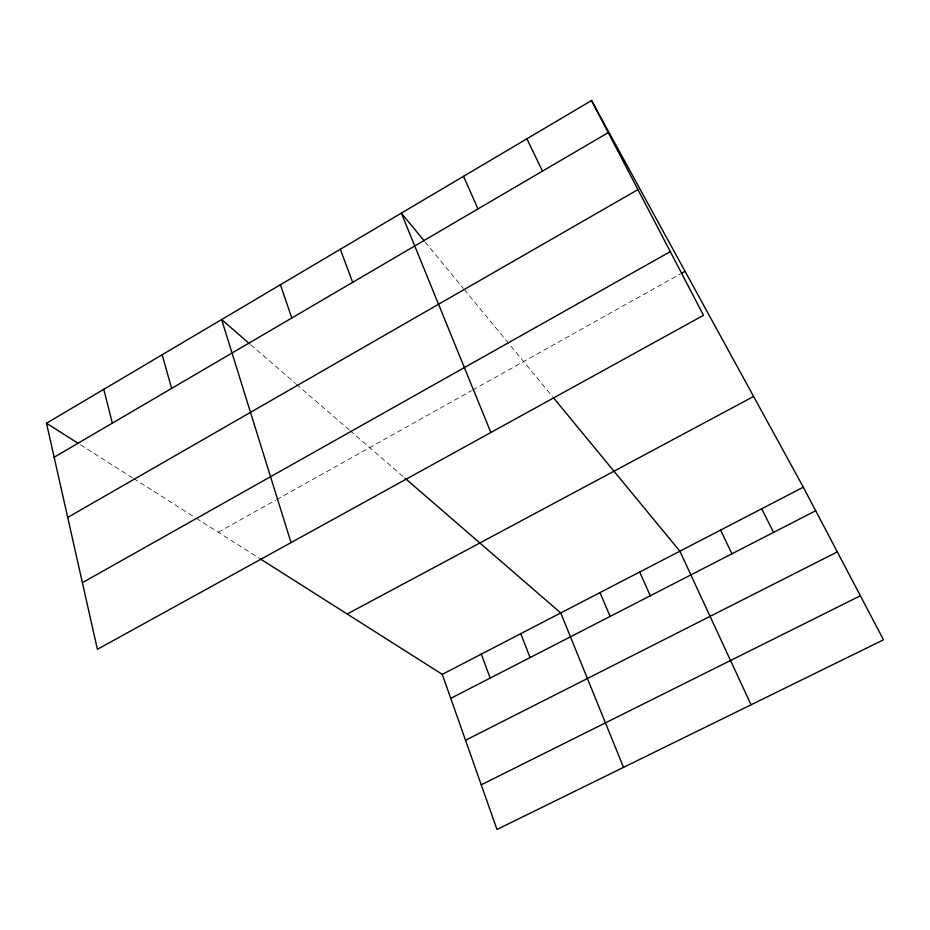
<?xml version="1.0" encoding="UTF-8"?>
<svg xmlns="http://www.w3.org/2000/svg" width="930" height="930" viewBox="0 0 930 930"><rect width="100%" height="100%" fill="white"/><g stroke="black" fill="none" stroke-linecap="round" stroke-linejoin="round"><path stroke-width="0.7" stroke-dasharray="4.65 3.49" d="M218.294 532.239L275.524 500.235M276.791 499.538L471.498 390.693M472.742 389.996L680.097 274.094M80.526 444.831L132.409 477.741M133.606 478.508L195.161 517.557M196.369 518.324L258.982 558.058M250.716 344.716L295.449 383.416M296.554 384.369L349.134 429.858M350.215 430.799L403.748 477.113M425.173 242.056L463.373 288.416M464.279 289.521L552.536 396.633"/><path stroke-width="1.4" d="M591.515 100.533L703.499 315.317L97.394 649.314L46.5 423.243L591.515 100.533L803.311 487.204L883.5 639.805L496.992 829.467L442.285 674.355L260.168 558.802M54.149 457.235L608.232 132.606M67.704 517.452L637.957 189.604M82.386 582.668L670.286 251.635M681.33 273.408L685.061 271.316M347.181 614.009L753.614 396.459M442.285 674.355L803.311 487.204M450.748 698.349L815.68 510.744M465.523 740.245L837.314 551.909M481.24 784.804L860.355 595.77M46.5 423.243L78.097 443.285M249.635 343.786L221.619 319.548L291.044 542.597M404.841 478.067L560.744 612.951L623.542 767.366M424.254 240.94L401.342 213.133L490.866 432.485M553.431 397.726L679.877 551.199L751.068 704.789M761.67 508.791L773.574 532.39M720.529 530.123L731.968 553.78M526.903 138.779L542.481 171.132M639.701 572.02L650.256 595.793M463.524 176.316L477.997 208.913M599.99 592.608L610.115 616.416M520.788 633.656L530.065 657.568M340.322 249.263L352.691 282.325M481.298 654.127L490.168 678.075M280.418 284.731L291.799 318.002M162.157 354.76L171.62 388.415M103.788 389.321L112.332 423.15"/></g></svg>
